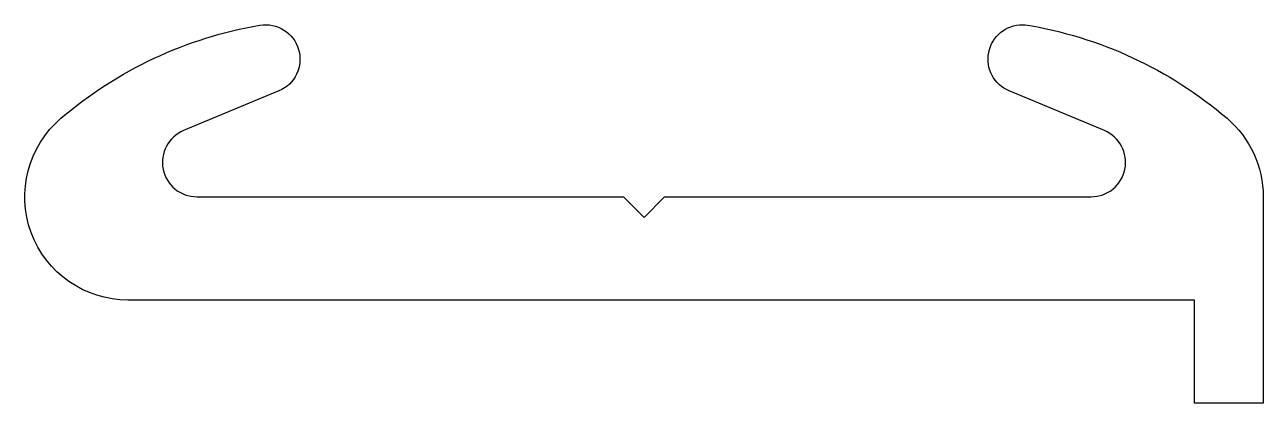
# Model space of a CAD drawing. Extents: x 175.4 to 193.4, y 232.9 to 238.4.
import ezdxf

# ---------------------------------------------------------------- set-up
doc = ezdxf.new("R2010")
doc.units = 0
doc.layers.add('ANA', color=220, linetype='CONTINUOUS')

msp = doc.modelspace()

# ---------------------------------------------------------------- linework, layer by layer
at = {"layer": 'ANA', "color": 0}
msp.add_lwpolyline([(189.908, 238.376, -0.137221), (192.841, 237.017, -0.219435), (193.367, 235.876), (193.367, 232.876), (192.367, 232.876), (192.367, 234.376), (176.867, 234.376, -0.697002), (175.893, 237.017, -0.135391), (178.783, 238.369, -0.892786), (179.059, 237.414), (177.675, 236.837, 0.819804), (177.867, 235.876), (184.067, 235.876), (184.367, 235.576), (184.667, 235.876), (190.867, 235.876, 0.819804), (191.059, 236.837), (189.675, 237.414, -0.819804), (189.867, 238.376)], format="xyb", close=True, dxfattribs=at)

doc.saveas('drawing.dxf')
